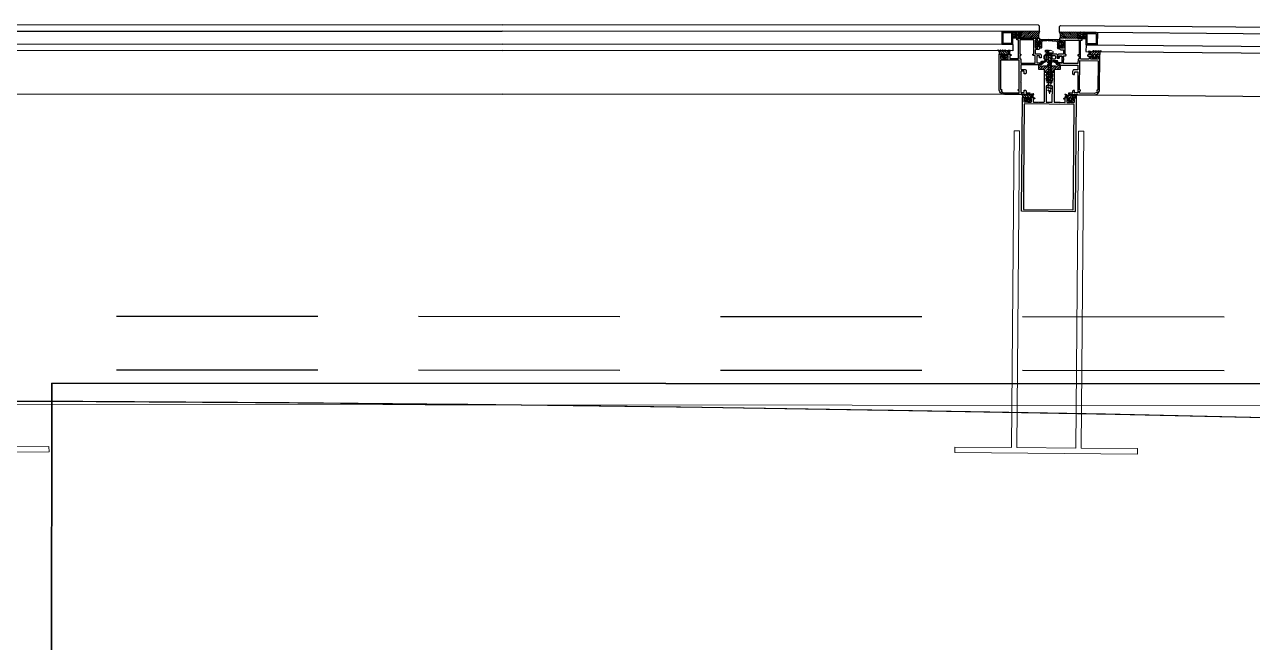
# Model space of a CAD drawing. Header units: millimetres. Extents: x 62878 to 70819, y -67946 to -61850.
# Drawn here: x 65840.2 to 65954.5, y -61907.8 to -61850.3 of the extents above; entities that cross this region are included whole.
import ezdxf

# ---------------------------------------------------------------- set-up
doc = ezdxf.new("R2010")
doc.units = ezdxf.units.MM
doc.linetypes.add('HIDDEN', pattern=[0.375, 0.25, -0.125])
doc.layers.add('alan hesabı1', color=7, linetype='Continuous', plot=False)
for name, color, linetype, lineweight in [('Dog_dos_yeni', 63, 'Continuous', 5), ('DOGRAMA', 171, 'Continuous', 0), ('DUV.ALÇ.-yeni', 20, 'Continuous', 25), ('GOR-2', 152, 'Continuous', 20)]:
    doc.layers.add(name, color=color, linetype=linetype, lineweight=lineweight)
pattern_1 = [(224.50708, (66045.4996, -61866.0419), (0.11128334, -0.11321475), [])]
pattern_2 = [(314.96635, (65825.63663, -61865.01636), (-0.1123191, -0.11218726), [])]

# ---------------------------------------------------------------- blocks, each defined once
blk = doc.blocks.new('a2we')
at = {"lineweight": 5, "ltscale": 0.5}
for p, q in [((-198.1, -420.1), (-197.1, -419.7)), ((-194.9, -421.4), (-198.1, -420.1)), ((-193.9, -421), (-198.1, -420.1)), ((-198.1, -422.7), (-197.1, -422.3)), ((-194.9, -424), (-198.1, -422.7)), ((-193.9, -423.6), (-198.1, -422.7)), ((-197.6, -417.6), (-196.6, -417.2)), ((-194.2, -418.3), (-197.6, -417.6)), ((-195.2, -418.6), (-197.6, -417.6)), ((-196.9, -417.9), (-197.1, -418.3)), ((-197.1, -419.7), (-197.1, -418.4)), ((-197.1, -419.7), (-193.9, -421)), ((-197.1, -419.7), (-193.9, -421)), ((-197.1, -422.3), (-197.1, -420.5)), ((-197.1, -422.3), (-193.9, -423.6)), ((-197.1, -422.3), (-193.9, -423.6)), ((-196, -415.3), (-196.6, -417.2)), ((-196.6, -417.2), (-194.2, -418.3)), ((-196, -415.3), (-195.5, -417.7)), ((-194.2, -418.3), (-195.2, -418.6)), ((-195.2, -418.6), (-194.9, -419.3)), ((-194.9, -420.6), (-194.9, -419.4)), ((-193.9, -421), (-194.9, -421.4)), ((-194.9, -423.2), (-194.9, -421.4)), ((-198.1, -425.2), (-197.1, -424.9)), ((-194.9, -426.5), (-198.1, -425.2)), ((-193.9, -426.1), (-198.1, -425.2)), ((-198.1, -427.7), (-197.1, -427.3)), ((-194.9, -429), (-198.1, -427.7)), ((-193.9, -428.6), (-198.1, -427.7)), ((-198.1, -429.9), (-197.1, -429.6)), ((-194.9, -431.2), (-198.1, -429.9)), ((-193.9, -430.9), (-198.1, -429.9)), ((-198.1, -432.2), (-197.1, -431.8)), ((-194.9, -433.5), (-198.1, -432.2)), ((-193.9, -433.1), (-198.1, -432.2)), ((-198.1, -434.4), (-197.1, -434.1)), ((-197.1, -424.9), (-197.1, -423.1)), ((-197.1, -424.9), (-193.9, -426.1)), ((-197.1, -424.9), (-193.9, -426.1)), ((-197.1, -427.3), (-197.1, -425.6)), ((-197.1, -427.3), (-193.9, -428.6)), ((-197.1, -427.3), (-193.9, -428.6)), ((-197.1, -429.6), (-197.1, -428)), ((-197.1, -429.6), (-193.9, -430.9)), ((-197.1, -429.6), (-193.9, -430.9)), ((-197.1, -431.8), (-197.1, -430.3)), ((-197.1, -431.8), (-193.9, -433.1)), ((-197.1, -431.8), (-193.9, -433.1)), ((-197.1, -434.1), (-197.1, -432.5)), ((-197.1, -434.1), (-193.9, -435.4)), ((-197.1, -434.1), (-193.9, -435.4)), ((-193.9, -423.6), (-194.9, -424)), ((-194.9, -425.7), (-194.9, -424)), ((-193.9, -426.1), (-194.9, -426.5)), ((-194.9, -428.2), (-194.9, -426.5)), ((-193.9, -428.6), (-194.9, -429)), ((-194.9, -430.5), (-194.9, -429)), ((-193.9, -430.9), (-194.9, -431.2)), ((-194.9, -432.7), (-194.9, -431.2)), ((-193.9, -433.1), (-194.9, -433.5)), ((-194.9, -435), (-194.9, -433.5)), ((-194.9, -435.7), (-198.1, -434.4)), ((-193.9, -435.4), (-198.1, -434.4)), ((-198.1, -436.7), (-197.1, -436.4)), ((-194.9, -438), (-198.1, -436.7)), ((-193.9, -437.7), (-198.1, -436.7)), ((-198.1, -439), (-197.1, -438.7)), ((-194.9, -440.3), (-198.1, -439)), ((-193.9, -440), (-198.1, -439)), ((-198.1, -441.3), (-197.1, -441)), ((-194.9, -442.6), (-198.1, -441.3)), ((-193.9, -442.3), (-198.1, -441.3)), ((-198.1, -443.6), (-197.1, -443.3)), ((-194.9, -444.9), (-198.1, -443.6)), ((-193.9, -444.6), (-198.1, -443.6)), ((-198.1, -445.9), (-197.1, -445.6)), ((-197.1, -436.4), (-197.1, -434.8)), ((-197.1, -436.4), (-193.9, -437.7)), ((-197.1, -436.4), (-193.9, -437.7)), ((-197.1, -438.7), (-197.1, -437.1)), ((-197.1, -438.7), (-193.9, -440)), ((-197.1, -438.7), (-193.9, -440)), ((-197.1, -441), (-197.1, -439.4)), ((-197.1, -441), (-193.9, -442.3)), ((-197.1, -443.3), (-197.1, -441.7)), ((-197.1, -443.3), (-193.9, -444.6)), ((-197.1, -445.6), (-197.1, -444)), ((-197.1, -445.6), (-193.9, -446.9)), ((-197.1, -445.6), (-193.9, -446.9)), ((-193.9, -435.4), (-194.9, -435.7)), ((-194.9, -437.3), (-194.9, -435.7)), ((-193.9, -437.7), (-194.9, -438)), ((-194.9, -439.6), (-194.9, -438)), ((-193.9, -440), (-194.9, -440.3)), ((-194.9, -441.8), (-194.9, -440.3)), ((-193.9, -442.3), (-194.9, -442.6)), ((-194.9, -444.1), (-194.9, -442.6)), ((-193.9, -444.6), (-194.9, -444.9)), ((-194.9, -446.4), (-194.9, -444.9)), ((-192.8, -453.3), (-199.2, -453.3)), ((-199.2, -454.6), (-199.2, -453.3)), ((-193.9, -446.9), (-198.1, -445.9)), ((-194.9, -447.2), (-198.1, -445.9)), ((-197.1, -447.9), (-198.1, -448.2)), ((-194.9, -449.5), (-198.1, -448.2)), ((-198.1, -448.2), (-193.9, -449.2)), ((-198.1, -450.5), (-197.1, -450.2)), ((-194.9, -451.8), (-198.1, -450.5)), ((-193.9, -451.5), (-198.1, -450.5)), ((-197.1, -447.9), (-197.1, -446.3)), ((-193.9, -449.2), (-197.1, -447.9)), ((-197.1, -450.2), (-197.1, -448.6)), ((-197.1, -450.2), (-193.9, -451.5)), ((-197.1, -453.3), (-197.1, -450.9)), ((-193.9, -446.9), (-194.9, -447.2)), ((-194.9, -448.7), (-194.9, -447.2)), ((-193.9, -449.2), (-194.9, -449.5)), ((-194.9, -451), (-194.9, -449.5)), ((-193.9, -451.5), (-194.9, -451.8)), ((-194.9, -453.3), (-194.9, -451.8)), ((-192.8, -454.6), (-192.8, -453.3))]:
    blk.add_line(p, q, dxfattribs=at)
blk.add_lwpolyline([(-196.5, -455.7), (-196.1, -455.4), (-195.9, -455.4), (-195.6, -455.7)], dxfattribs=at)
for centre, radius, start, end in [((-196.9, -418.4), 0.2, 155.3251, 180), ((-195.1, -419.4), 0.2, 0, 19.1116), ((-195.7, -449.5), 6.19, 234.7573, 262.4905), ((-196.4, -449.5), 6.19, 277.5095, 305.2427)]:
    blk.add_arc(centre, radius, start, end, dxfattribs=at)

msp = doc.modelspace()

# ---------------------------------------------------------------- hatches: boundary and pattern name
at = {"layer": 'DOGRAMA', "lineweight": -2}
h = msp.add_hatch(dxfattribs=at)
h.set_pattern_fill('AR-HBONE', color=256, scale=0.03, angle=687.0455, style=0)
h.set_pattern_definition([(314.96635, (65928.08357, -61887.38397), (-9.966e-05, -0.1697056), [0.36, -0.12]), (224.96635, (65928.16837, -61887.46887), (-9.966e-05, -0.1697056), [0.36, -0.12])])
h.paths.add_polyline_path([(65932.48, -61851.57), (65932.23, -61851.57), (65932.23, -61850.97), (65933.01, -61850.97), (65933, -61851.57)])
h = msp.add_hatch(dxfattribs=at)
h.set_pattern_fill('ANSI31', color=256, scale=0.04, angle=687.0455, style=0)
h.set_pattern_definition([(224.96635, (66065.87002, -61865.15744), (0.08974981, -0.08985528), [])])
h.paths.add_polyline_path([(65933.28, -61851.54, -0.414214), (65933.31, -61851.57), (65934.61, -61851.57, -0.153231), (65934.71, -61850.97), (65933.28, -61850.97)])
h.paths.add_polyline_path([(65933, -61851.57), (65933.25, -61851.57, -0.414214), (65933.28, -61851.54), (65933.28, -61850.97), (65933.01, -61850.97)])
h = msp.add_hatch(dxfattribs=at)
h.set_pattern_fill('ANSI31', color=256, scale=0.04, angle=688.4233, style=0)
h.set_pattern_definition([(314.50708, (65805.27506, -61863.97519), (-0.0905718, -0.08902667), [])])
h.paths.add_polyline_path([(65937.98, -61851.58, 0.414214), (65937.96, -61851.6), (65936.65, -61851.59, 0.153231), (65936.56, -61850.99), (65937.99, -61851)])
h.paths.add_polyline_path([(65938.26, -61851.61), (65938.01, -61851.61, 0.414214), (65937.98, -61851.58), (65937.99, -61851), (65938.26, -61851.01)])
h = msp.add_hatch(dxfattribs=at)
h.set_pattern_fill('AR-HBONE', color=256, scale=0.03, angle=688.4233, style=0)
h.set_pattern_definition([(224.5071, (65942.85143, -61887.46706), (-0.00145996, -0.16969935), [0.36, -0.12]), (314.5071, (65942.76585, -61887.55118), (-0.00145996, -0.16969935), [0.36, -0.12])])
h.paths.add_polyline_path([(65938.78, -61851.61), (65939.03, -61851.61), (65939.04, -61851.01), (65938.26, -61851.01), (65938.26, -61851.61)])
h = msp.add_hatch(dxfattribs=at)
h.set_pattern_fill('ANSI31', color=256, scale=0.05, angle=687.0455, style=0)
h.set_pattern_definition(pattern_2)
edge = h.paths.add_edge_path(flags=16)
edge.add_arc((65935.14, -61852.1), 0.668, 173.0907, 186.842, ccw=False)
edge.add_line((65934.48, -61852.02), (65934.76, -61852.02))
edge.add_line((65934.76, -61852.02), (65934.76, -61852.18))
edge.add_line((65934.76, -61852.18), (65934.48, -61852.18))
edge = h.paths.add_edge_path()
edge.add_line((65934.84, -61852.5), (65934.73, -61852.5))
edge.add_line((65934.73, -61852.5), (65934.73, -61852.26))
edge.add_line((65934.73, -61852.26), (65934.54, -61852.26))
edge.add_line((65934.54, -61852.26), (65934.54, -61852.38))
edge.add_line((65934.54, -61852.38), (65934.44, -61852.38))
edge.add_arc((65934.78, -61852.1), 0.442, 140.6587, 219.274, ccw=False)
edge.add_line((65934.44, -61851.82), (65934.54, -61851.82))
edge.add_line((65934.54, -61851.82), (65934.54, -61851.94))
edge.add_line((65934.54, -61851.94), (65934.73, -61851.94))
edge.add_line((65934.73, -61851.94), (65934.73, -61851.7))
edge.add_line((65934.73, -61851.7), (65935.73, -61851.7))
edge.add_arc((65935.73, -61851.75), 0.05, -83.3238, 89.9664, ccw=False)
edge.add_line((65935.74, -61851.8), (65934.98, -61851.85))
edge.add_arc((65934.99, -61851.95), 0.1, 93.5411, 179.9664)
edge.add_line((65934.89, -61851.95), (65934.89, -61852.45))
edge.add_arc((65934.84, -61852.45), 0.05, 269.9664, 359.9664, ccw=False)
h = msp.add_hatch(dxfattribs=at)
h.set_pattern_fill('ANSI31', color=256, scale=0.05, angle=688.4233, style=0)
h.set_pattern_definition(pattern_1)
edge = h.paths.add_edge_path(flags=16)
edge.add_arc((65936.12, -61852.12), 0.668, 352.6314, 366.3828)
edge.add_line((65936.78, -61852.05), (65936.5, -61852.05))
edge.add_line((65936.5, -61852.05), (65936.5, -61852.21))
edge.add_line((65936.5, -61852.21), (65936.78, -61852.21))
edge = h.paths.add_edge_path()
edge.add_line((65936.42, -61852.53), (65936.53, -61852.53))
edge.add_line((65936.53, -61852.53), (65936.53, -61852.29))
edge.add_line((65936.53, -61852.29), (65936.72, -61852.29))
edge.add_line((65936.72, -61852.29), (65936.72, -61852.41))
edge.add_line((65936.72, -61852.41), (65936.82, -61852.41))
edge.add_arc((65936.48, -61852.13), 0.442, 320.1994, 398.8147)
edge.add_line((65936.82, -61851.85), (65936.72, -61851.85))
edge.add_line((65936.72, -61851.85), (65936.72, -61851.97))
edge.add_line((65936.72, -61851.97), (65936.53, -61851.97))
edge.add_line((65936.53, -61851.97), (65936.53, -61851.73))
edge.add_line((65936.53, -61851.73), (65935.53, -61851.71))
edge.add_arc((65935.53, -61851.76), 0.05, 89.5071, 262.7972)
edge.add_line((65935.53, -61851.81), (65936.28, -61851.87))
edge.add_arc((65936.27, -61851.97), 0.1, -0.4929, 85.9324, ccw=False)
edge.add_line((65936.37, -61851.97), (65936.37, -61852.48))
edge.add_arc((65936.42, -61852.48), 0.05, 179.5071, 269.5071)
h = msp.add_hatch(dxfattribs=at)
h.set_pattern_fill('ANSI31', color=256, scale=0.05, angle=687.0455, style=0)
h.set_pattern_definition(pattern_2)
edge = h.paths.add_edge_path(flags=16)
edge.add_arc((65931.43, -61852.91), 0.4, 258.4294, 281.5033)
edge.add_line((65931.51, -61853.3), (65931.51, -61853.05))
edge.add_line((65931.51, -61853.05), (65931.35, -61853.05))
edge.add_line((65931.35, -61853.05), (65931.35, -61853.3))
edge = h.paths.add_edge_path()
edge.add_arc((65931.43, -61852.91), 0.5, 233.0965, 306.8362)
edge.add_line((65931.73, -61853.31), (65931.73, -61853.21))
edge.add_line((65931.73, -61853.21), (65931.61, -61853.21))
edge.add_line((65931.61, -61853.21), (65931.61, -61853.15))
edge.add_arc((65931.71, -61853.15), 0.1, 89.9664, 179.9664, ccw=False)
edge.add_line((65931.71, -61853.05), (65931.93, -61853.05))
edge.add_line((65931.93, -61853.05), (65931.93, -61852.87))
edge.add_line((65931.93, -61852.87), (65931.89, -61852.87))
edge.add_arc((65931.89, -61852.93), 0.065, 89.9664, 158.3757)
edge.add_arc((65931.8, -61852.9), 0.0327, 144.5361, 338.3757, ccw=False)
edge.add_arc((65931.92, -61853.02), 0.199, 85.6167, 135.8826, ccw=False)
edge.add_arc((65931.93, -61852.77), 0.05, 271.481, 448.9942)
edge.add_arc((65931.93, -61853.04), 0.323, 89.0257, 128.352)
edge.add_arc((65931.71, -61852.77), 0.02, 239.9664, 308.352, ccw=False)
edge.add_line((65931.7, -61852.79), (65931.51, -61852.68))
edge.add_arc((65931.5, -61852.69), 0.015, 59.9664, 219.9664)
edge.add_line((65931.49, -61852.7), (65931.57, -61852.8))
edge.add_arc((65931.56, -61852.81), 0.02, -120.0336, 39.9664, ccw=False)
edge.add_line((65931.55, -61852.83), (65931.29, -61852.68))
edge.add_arc((65931.28, -61852.69), 0.015, 59.9664, 219.9664)
edge.add_line((65931.27, -61852.7), (65931.35, -61852.8))
edge.add_arc((65931.34, -61852.81), 0.02, -120.0336, 39.9664, ccw=False)
edge.add_line((65931.33, -61852.83), (65931.07, -61852.68))
edge.add_arc((65931.06, -61852.69), 0.015, 59.9664, 219.9664)
edge.add_line((65931.05, -61852.7), (65931.13, -61852.8))
edge.add_arc((65931.12, -61852.81), 0.02, -120.0336, 39.9664, ccw=False)
edge.add_line((65931.11, -61852.83), (65930.85, -61852.68))
edge.add_arc((65930.84, -61852.69), 0.015, 59.9664, 219.9664)
edge.add_line((65930.83, -61852.7), (65930.91, -61852.79))
edge.add_arc((65930.83, -61852.85), 0.1, -0.0336, 39.9664, ccw=False)
edge.add_line((65930.93, -61852.85), (65930.93, -61853.05))
edge.add_line((65930.93, -61853.05), (65931.15, -61853.05))
edge.add_arc((65931.15, -61853.15), 0.1, -0.0336, 89.9664, ccw=False)
edge.add_line((65931.25, -61853.15), (65931.25, -61853.21))
edge.add_line((65931.25, -61853.21), (65931.13, -61853.21))
edge.add_line((65931.13, -61853.21), (65931.13, -61853.31))
h = msp.add_hatch(dxfattribs=at)
h.set_pattern_fill('ANSI31', color=256, scale=0.05, angle=688.4233, style=0)
h.set_pattern_definition(pattern_1)
edge = h.paths.add_edge_path(flags=16)
edge.add_arc((65939.82, -61852.96), 0.4, 257.9701, 281.044, ccw=False)
edge.add_line((65939.74, -61853.35), (65939.74, -61853.1))
edge.add_line((65939.74, -61853.1), (65939.9, -61853.1))
edge.add_line((65939.9, -61853.1), (65939.9, -61853.35))
edge = h.paths.add_edge_path()
edge.add_arc((65939.82, -61852.96), 0.5, 232.6372, 306.377, ccw=False)
edge.add_line((65939.52, -61853.36), (65939.52, -61853.26))
edge.add_line((65939.52, -61853.26), (65939.64, -61853.26))
edge.add_line((65939.64, -61853.26), (65939.64, -61853.2))
edge.add_arc((65939.54, -61853.2), 0.1, 359.5071, 449.5071)
edge.add_line((65939.54, -61853.1), (65939.32, -61853.1))
edge.add_line((65939.32, -61853.1), (65939.32, -61852.92))
edge.add_line((65939.32, -61852.92), (65939.36, -61852.92))
edge.add_arc((65939.36, -61852.98), 0.065, 21.0977, 89.5071, ccw=False)
edge.add_arc((65939.45, -61852.95), 0.0327, 201.0977, 394.9374)
edge.add_arc((65939.33, -61853.07), 0.199, 43.5909, 93.8568)
edge.add_arc((65939.32, -61852.82), 0.05, 90.4792, 267.9925, ccw=False)
edge.add_arc((65939.32, -61853.09), 0.323, 51.1214, 90.4477, ccw=False)
edge.add_arc((65939.54, -61852.82), 0.02, 231.1214, 299.5071)
edge.add_line((65939.55, -61852.84), (65939.74, -61852.73))
edge.add_arc((65939.75, -61852.74), 0.015, -40.4929, 119.5071, ccw=False)
edge.add_line((65939.76, -61852.75), (65939.68, -61852.85))
edge.add_arc((65939.7, -61852.86), 0.02, 139.5071, 299.5071)
edge.add_line((65939.71, -61852.88), (65939.96, -61852.73))
edge.add_arc((65939.97, -61852.75), 0.015, -40.4929, 119.5071, ccw=False)
edge.add_line((65939.98, -61852.76), (65939.9, -61852.85))
edge.add_arc((65939.92, -61852.86), 0.02, 139.5071, 299.5071)
edge.add_line((65939.93, -61852.88), (65940.18, -61852.74))
edge.add_arc((65940.19, -61852.75), 0.015, -40.4929, 119.5071, ccw=False)
edge.add_line((65940.2, -61852.76), (65940.12, -61852.85))
edge.add_arc((65940.14, -61852.86), 0.02, 139.5071, 299.5071)
edge.add_line((65940.15, -61852.88), (65940.4, -61852.74))
edge.add_arc((65940.41, -61852.75), 0.015, -40.4929, 119.5071, ccw=False)
edge.add_line((65940.42, -61852.76), (65940.35, -61852.85))
edge.add_arc((65940.42, -61852.91), 0.1, 139.5071, 179.5071)
edge.add_line((65940.32, -61852.91), (65940.32, -61853.11))
edge.add_line((65940.32, -61853.11), (65940.1, -61853.1))
edge.add_arc((65940.1, -61853.2), 0.1, 89.5071, 179.5071)
edge.add_line((65940, -61853.2), (65940, -61853.26))
edge.add_line((65940, -61853.26), (65940.12, -61853.26))
edge.add_line((65940.12, -61853.26), (65940.12, -61853.36))
h = msp.add_hatch(dxfattribs=at)
h.set_pattern_fill('ANSI31', color=256, scale=0.05, angle=688.4233, style=0)
h.set_pattern_definition(pattern_1)
edge = h.paths.add_edge_path(flags=16)
edge.add_arc((65935.65, -61855.38), 0.05, 269.5071, 359.5071, ccw=False)
edge.add_line((65935.65, -61855.43), (65935.59, -61855.42))
edge.add_arc((65935.59, -61855.37), 0.05, 179.5071, 269.5071, ccw=False)
edge.add_line((65935.54, -61855.37), (65935.54, -61855.15))
edge.add_line((65935.54, -61855.15), (65935.7, -61855.15))
edge.add_line((65935.7, -61855.15), (65935.7, -61855.38))
h.paths.add_polyline_path([(65935.7, -61855), (65935.54, -61855), (65935.55, -61854.72), (65935.71, -61854.73)], flags=16)
edge = h.paths.add_edge_path()
edge.add_arc((65935.53, -61855.36), 0.2, 179.5071, 250.0733, ccw=False)
edge.add_line((65935.33, -61855.36), (65935.33, -61855.3))
edge.add_line((65935.33, -61855.3), (65935.39, -61855.3))
edge.add_line((65935.39, -61855.3), (65935.39, -61855.17))
edge.add_line((65935.39, -61855.17), (65935.36, -61855.14))
edge.add_arc((65935.43, -61855.07), 0.1, 179.5071, 224.5071, ccw=False)
edge.add_line((65935.33, -61855.07), (65935.33, -61854.94))
edge.add_line((65935.33, -61854.94), (65935.39, -61854.94))
edge.add_line((65935.39, -61854.94), (65935.4, -61854.81))
edge.add_line((65935.4, -61854.81), (65935.28, -61854.7))
edge.add_line((65935.28, -61854.7), (65935.18, -61854.7))
edge.add_line((65935.18, -61854.7), (65935.18, -61854.45))
edge.add_line((65935.18, -61854.45), (65935.13, -61854.5))
edge.add_line((65935.13, -61854.5), (65934.63, -61854.5))
edge.add_line((65934.63, -61854.5), (65934.63, -61854.17))
edge.add_arc((65934.93, -61854.17), 0.3, 119.5071, 179.5071, ccw=False)
edge.add_line((65934.78, -61853.91), (65935.21, -61853.67))
edge.add_arc((65935.23, -61853.7), 0.03, 29.5071, 119.5071, ccw=False)
edge.add_line((65935.25, -61853.68), (65935.28, -61853.73))
edge.add_arc((65935.26, -61853.75), 0.03, -60.4929, 29.5071, ccw=False)
edge.add_line((65935.27, -61853.77), (65934.93, -61853.96))
edge.add_arc((65935.03, -61854.14), 0.2, 119.5071, 181.4267)
edge.add_arc((65934.93, -61854.15), 0.1, 176.7922, 329.5071)
edge.add_arc((65935.1, -61854.25), 0.1, 89.5071, 149.5071, ccw=False)
edge.add_line((65935.1, -61854.15), (65935.43, -61854.15))
edge.add_arc((65935.43, -61854.1), 0.05, 269.5071, 359.5071)
edge.add_line((65935.48, -61854.1), (65935.48, -61854.05))
edge.add_arc((65935.53, -61854.05), 0.05, 89.5071, 179.5071, ccw=False)
edge.add_line((65935.53, -61854), (65935.73, -61854.01))
edge.add_arc((65935.73, -61854.06), 0.05, -0.4929, 89.5071, ccw=False)
edge.add_line((65935.78, -61854.06), (65935.78, -61854.11))
edge.add_arc((65935.83, -61854.11), 0.05, 179.5071, 269.5071)
edge.add_line((65935.83, -61854.16), (65936.16, -61854.16))
edge.add_arc((65936.16, -61854.26), 0.1, 29.5071, 89.5071, ccw=False)
edge.add_arc((65936.33, -61854.16), 0.1, 209.5071, 362.2219)
edge.add_arc((65936.23, -61854.15), 0.2, 357.5875, 419.5071)
edge.add_line((65936.33, -61853.98), (65936, -61853.78))
edge.add_arc((65936.01, -61853.75), 0.03, 149.5071, 239.5071, ccw=False)
edge.add_line((65935.99, -61853.74), (65936.02, -61853.69))
edge.add_arc((65936.04, -61853.7), 0.03, 59.5071, 149.5071, ccw=False)
edge.add_line((65936.06, -61853.68), (65936.48, -61853.93))
edge.add_arc((65936.33, -61854.18), 0.3, -0.4929, 59.5071, ccw=False)
edge.add_line((65936.63, -61854.19), (65936.63, -61854.51))
edge.add_line((65936.63, -61854.51), (65936.13, -61854.51))
edge.add_line((65936.13, -61854.51), (65936.08, -61854.46))
edge.add_line((65936.08, -61854.46), (65936.08, -61854.71))
edge.add_line((65936.08, -61854.71), (65935.97, -61854.71))
edge.add_line((65935.97, -61854.71), (65935.86, -61854.82))
edge.add_line((65935.86, -61854.82), (65935.85, -61854.95))
edge.add_line((65935.85, -61854.95), (65935.91, -61854.95))
edge.add_line((65935.91, -61854.95), (65935.91, -61855.08))
edge.add_arc((65935.81, -61855.08), 0.1, 314.5071, 359.5071, ccw=False)
edge.add_line((65935.88, -61855.15), (65935.85, -61855.18))
edge.add_line((65935.85, -61855.18), (65935.85, -61855.31))
edge.add_line((65935.85, -61855.31), (65935.91, -61855.31))
edge.add_line((65935.91, -61855.31), (65935.91, -61855.36))
edge.add_arc((65935.71, -61855.36), 0.2, 288.9409, 359.5071, ccw=False)
edge.add_arc((65935.62, -61855.11), 0.471, 250.0733, 288.9409, ccw=False)
h = msp.add_hatch(dxfattribs=at)
h.set_pattern_fill('ANSI31', color=256, scale=0.05, angle=688.4233, style=0)
h.set_pattern_definition([(314.50708, (65825.5743, -61864.14983), (-0.11321475, -0.11128334), [])])
edge = h.paths.add_edge_path()
edge.add_arc((65933.01, -61856.92), 0.1, -0.4929, 39.5071, ccw=False)
edge.add_line((65933.11, -61856.92), (65933.11, -61857.1))
edge.add_line((65933.11, -61857.1), (65933.33, -61857.1))
edge.add_arc((65933.32, -61857.2), 0.1, -0.4929, 89.5071, ccw=False)
edge.add_line((65933.42, -61857.2), (65933.42, -61857.26))
edge.add_line((65933.42, -61857.26), (65933.3, -61857.26))
edge.add_line((65933.3, -61857.26), (65933.3, -61857.36))
edge.add_arc((65933.61, -61856.96), 0.5, 232.6372, 306.377)
edge.add_line((65933.9, -61857.36), (65933.9, -61857.26))
edge.add_line((65933.9, -61857.26), (65933.78, -61857.26))
edge.add_line((65933.78, -61857.26), (65933.78, -61857.2))
edge.add_arc((65933.88, -61857.2), 0.1, 89.5071, 179.5071, ccw=False)
edge.add_line((65933.89, -61857.1), (65934.11, -61857.11))
edge.add_line((65934.11, -61857.11), (65934.11, -61856.95))
edge.add_line((65934.11, -61856.95), (65934.07, -61856.95))
edge.add_arc((65934.07, -61857.01), 0.065, 89.5071, 157.9164)
edge.add_arc((65933.98, -61856.97), 0.0327, 144.0768, 337.9164, ccw=False)
edge.add_arc((65934.15, -61857.1), 0.242, 99.1978, 144.7045, ccw=False)
edge.add_arc((65934.11, -61856.81), 0.05, 271.0217, 448.5349)
edge.add_arc((65934.17, -61857.12), 0.372, 99.3556, 136.0071)
edge.add_arc((65933.89, -61856.85), 0.02, 239.5071, 307.8927, ccw=False)
edge.add_line((65933.88, -61856.87), (65933.69, -61856.75))
edge.add_arc((65933.68, -61856.77), 0.015, 59.5071, 219.5071)
edge.add_line((65933.67, -61856.78), (65933.75, -61856.87))
edge.add_arc((65933.73, -61856.88), 0.02, -120.4929, 39.5071, ccw=False)
edge.add_line((65933.72, -61856.9), (65933.47, -61856.75))
edge.add_arc((65933.46, -61856.77), 0.015, 59.5071, 219.5071)
edge.add_line((65933.45, -61856.77), (65933.53, -61856.87))
edge.add_arc((65933.51, -61856.88), 0.02, -120.4929, 39.5071, ccw=False)
edge.add_line((65933.5, -61856.9), (65933.25, -61856.75))
edge.add_arc((65933.24, -61856.76), 0.015, 59.5071, 219.5071)
edge.add_line((65933.23, -61856.77), (65933.31, -61856.87))
edge.add_arc((65933.29, -61856.88), 0.02, -120.4929, 39.5071, ccw=False)
edge.add_line((65933.28, -61856.9), (65933.03, -61856.75))
edge.add_arc((65933.02, -61856.76), 0.015, 59.5071, 219.5071)
edge.add_line((65933.01, -61856.77), (65933.08, -61856.86))
edge = h.paths.add_edge_path(flags=16)
edge.add_line((65933.68, -61857.33), (65933.69, -61857.13))
edge.add_arc((65933.66, -61857.13), 0.03, 359.5071, 449.5071)
edge.add_line((65933.66, -61857.1), (65933.56, -61857.1))
edge.add_arc((65933.56, -61857.13), 0.03, 89.5071, 179.5071)
edge.add_line((65933.53, -61857.13), (65933.52, -61857.33))
edge.add_arc((65933.55, -61857.33), 0.03, 179.5071, 261.7406)
edge.add_arc((65933.61, -61856.96), 0.4, 261.7406, 277.2735)
edge.add_arc((65933.65, -61857.33), 0.03, 277.2735, 359.5071)
h = msp.add_hatch(dxfattribs=at)
h.set_pattern_fill('ANSI31', color=256, scale=0.05, angle=688.4233, style=0)
h.set_pattern_definition(pattern_1)
edge = h.paths.add_edge_path()
edge.add_arc((65938.21, -61856.97), 0.1, 139.5071, 179.5071)
edge.add_line((65938.11, -61856.97), (65938.11, -61857.14))
edge.add_line((65938.11, -61857.14), (65937.89, -61857.14))
edge.add_arc((65937.88, -61857.24), 0.1, 89.5071, 179.5071)
edge.add_line((65937.78, -61857.24), (65937.78, -61857.3))
edge.add_line((65937.78, -61857.3), (65937.9, -61857.3))
edge.add_line((65937.9, -61857.3), (65937.9, -61857.4))
edge.add_arc((65937.61, -61857), 0.5, 232.6372, 306.377, ccw=False)
edge.add_line((65937.3, -61857.39), (65937.3, -61857.29))
edge.add_line((65937.3, -61857.29), (65937.42, -61857.29))
edge.add_line((65937.42, -61857.29), (65937.42, -61857.23))
edge.add_arc((65937.32, -61857.23), 0.1, 359.5071, 449.5071)
edge.add_line((65937.33, -61857.13), (65937.11, -61857.13))
edge.add_line((65937.11, -61857.13), (65937.11, -61856.97))
edge.add_line((65937.11, -61856.97), (65937.15, -61856.97))
edge.add_arc((65937.15, -61857.04), 0.065, 21.0977, 89.5071, ccw=False)
edge.add_arc((65937.24, -61857), 0.0327, 201.0977, 394.9374)
edge.add_arc((65937.06, -61857.12), 0.242, 34.3096, 79.8164)
edge.add_arc((65937.11, -61856.83), 0.05, 90.4792, 267.9925, ccw=False)
edge.add_arc((65937.04, -61857.15), 0.372, 43.0071, 79.6586, ccw=False)
edge.add_arc((65937.33, -61856.88), 0.02, 231.1214, 299.5071)
edge.add_line((65937.34, -61856.9), (65937.53, -61856.79))
edge.add_arc((65937.53, -61856.8), 0.015, -40.4929, 119.5071, ccw=False)
edge.add_line((65937.55, -61856.81), (65937.47, -61856.9))
edge.add_arc((65937.48, -61856.92), 0.02, 139.5071, 299.5071)
edge.add_line((65937.49, -61856.93), (65937.75, -61856.79))
edge.add_arc((65937.75, -61856.8), 0.015, -40.4929, 119.5071, ccw=False)
edge.add_line((65937.77, -61856.81), (65937.69, -61856.91))
edge.add_arc((65937.7, -61856.92), 0.02, 139.5071, 299.5071)
edge.add_line((65937.71, -61856.94), (65937.97, -61856.79))
edge.add_arc((65937.97, -61856.8), 0.015, -40.4929, 119.5071, ccw=False)
edge.add_line((65937.99, -61856.81), (65937.91, -61856.91))
edge.add_arc((65937.92, -61856.92), 0.02, 139.5071, 299.5071)
edge.add_line((65937.93, -61856.94), (65938.19, -61856.79))
edge.add_arc((65938.19, -61856.81), 0.015, -40.4929, 119.5071, ccw=False)
edge.add_line((65938.21, -61856.82), (65938.13, -61856.9))
edge = h.paths.add_edge_path(flags=16)
edge.add_line((65937.52, -61857.36), (65937.53, -61857.17))
edge.add_arc((65937.56, -61857.17), 0.03, 89.5071, 179.5071, ccw=False)
edge.add_line((65937.56, -61857.14), (65937.66, -61857.14))
edge.add_arc((65937.66, -61857.17), 0.03, -0.4929, 89.5071, ccw=False)
edge.add_line((65937.69, -61857.17), (65937.68, -61857.36))
edge.add_arc((65937.65, -61857.36), 0.03, 277.2735, 359.5071, ccw=False)
edge.add_arc((65937.61, -61857), 0.4, 261.7406, 277.2735, ccw=False)
edge.add_arc((65937.55, -61857.36), 0.03, 179.5071, 261.7406, ccw=False)

# ---------------------------------------------------------------- linework, layer by layer
msp.add_lwpolyline([(68896.02, -63031.44), (69030.26, -63071.18), (69185.28, -62547.65), (68893, -62461.11, 1.044368), (68063.2, -62298.73, 0.204375), (63106.96, -62494.78, 0.353953), (62932.94, -62997.83), (63753.18, -65779.6), (64154.95, -67142.15), (65336.72, -66792.62), (65336.7, -66829.11), (65270.54, -66829.07, 0.626789), (65270.2, -67369.07), (65531.84, -67369.23, 0.926242), (66130.09, -67369.61), (66391.73, -67369.77, 0.626743), (66392.07, -66829.77), (66326.15, -66829.73), (66326.17, -66793.24), (67506.16, -67144.13), (68467.02, -63899.09), (68625.2, -63946.04), (68896.02, -63031.42)], format="xyb")
at = {"layer": 'alan hesabı1', "linetype": 'ByBlock'}
msp.add_lwpolyline([(66647.46, -62885.83), (66649.14, -62873.44), (66669.49, -62775), (66685.66, -62696.65), (66805.8, -62114.63), (66821.97, -62036.28), (66836.77, -61964.56), (66351.93, -61892.57), (66333.84, -62022.5), (66229.59, -62014.51), (66229.67, -61883.93), (65842.74, -61883.7), (65842.15, -62828.49), (66227.13, -62828.73), (66275.87, -62835.35), (66434.42, -62856.89)], close=True, dxfattribs=at)
at = {"layer": 'alan hesabı1'}
msp.add_lwpolyline([(66851.63, -61966.77), (67136.27, -62009.03), (67118.51, -62128.61), (67161.25, -62137.43), (67098.03, -62443.7), (67058.57, -62435.56), (67034.32, -62553.08), (67073.77, -62561.23), (66999.57, -62921.05), (66649.14, -62873.44), (66647.46, -62885.83), (66434.42, -62856.89), (66275.87, -62835.35), (66227.13, -62828.73), (65842.15, -62828.49), (65842.74, -61883.7), (66229.67, -61883.93), (66229.59, -62014.51), (66333.84, -62022.5), (66351.93, -61892.57), (66836.77, -61964.56)], close=True, dxfattribs=at)
at = {"layer": 'Dog_dos_yeni'}
msp.add_lwpolyline([(65833.64, -61890.17), (65842.49, -61890.1), (65842.48, -61889.6), (65837.23, -61889.64), (65837.01, -61860.14), (65836.51, -61860.14), (65836.73, -61889.64), (65833.64, -61889.67)], dxfattribs=at)
msp.add_lwpolyline([(65833.64, -61890.17), (65842.49, -61890.1), (65842.48, -61889.6), (65837.23, -61889.64), (65837.01, -61860.14), (65836.51, -61860.14), (65836.73, -61889.64), (65833.64, -61889.67)], dxfattribs=at)
msp.add_lwpolyline([(65943.82, -61890.3), (65926.82, -61890.15), (65926.83, -61889.65), (65932.08, -61889.7), (65932.33, -61860.2), (65932.83, -61860.2), (65932.58, -61889.7), (65938.07, -61889.75), (65938.33, -61860.25), (65938.83, -61860.25), (65938.57, -61889.75), (65943.82, -61889.8), (65943.82, -61890.3)], close=True, dxfattribs=at)
msp.add_lwpolyline([(65943.82, -61890.3), (65926.82, -61890.15), (65926.83, -61889.65), (65932.08, -61889.7), (65932.33, -61860.2), (65932.83, -61860.2), (65932.58, -61889.7), (65938.07, -61889.75), (65938.33, -61860.25), (65938.83, -61860.25), (65938.57, -61889.75), (65943.82, -61889.8), (65943.82, -61890.3)], close=True, dxfattribs=at)
at = {"layer": 'DOGRAMA', "lineweight": -2}
for p, q in [((65834.64, -61850.91), (65884.68, -61850.94)), ((65834.74, -61850.31), (65884.68, -61850.34)), ((65934.61, -61850.37), (65884.68, -61850.34)), ((65934.71, -61850.97), (65884.68, -61850.94)), ((65932.23, -61850.97), (65932.23, -61851.57)), ((65933, -61851.57), (65933.01, -61850.97)), ((65933, -61851.57), (65933.01, -61850.97)), ((65934.71, -61850.47), (65934.61, -61850.37)), ((65934.71, -61850.97), (65934.71, -61850.47)), ((65936.56, -61850.49), (65936.66, -61850.39)), ((65936.56, -61850.99), (65936.56, -61850.49)), ((65936.56, -61850.99), (65986.64, -61851.42)), ((65936.66, -61850.39), (65986.65, -61850.82)), ((65938.26, -61851.61), (65938.26, -61851.01)), ((65938.26, -61851.61), (65938.26, -61851.01)), ((65939.04, -61851.01), (65939.03, -61851.61)), ((65837.12, -61852.11), (65884.68, -61852.14)), ((65932.23, -61852.17), (65884.68, -61852.14)), ((65933, -61851.57), (65932.23, -61851.57)), ((65932.23, -61852.17), (65932.23, -61852.77)), ((65938.26, -61851.61), (65939.03, -61851.61)), ((65939.03, -61852.21), (65939.02, -61852.81)), ((65939.03, -61852.21), (65986.62, -61852.62)), ((65837.12, -61852.71), (65884.68, -61852.74)), ((65932.23, -61852.77), (65884.68, -61852.74)), ((65939.02, -61852.81), (65986.61, -61853.22)), ((65838.01, -61856.75), (65884.67, -61856.78)), ((65931.34, -61856.81), (65884.67, -61856.78)), ((65939.79, -61856.86), (65986.54, -61857.26))]:
    msp.add_line(p, q, dxfattribs=at)
at = {"layer": 'DOGRAMA'}
for p, q in [((65935.18, -61854.77), (65936.08, -61854.78)), ((65937.98, -61867.75), (65933.04, -61867.7))]:
    msp.add_line(p, q, dxfattribs=at)
at = {"layer": 'DOGRAMA', "lineweight": -2}
for points in [[(65932.23, -61850.99), (65931.18, -61850.99), (65931.18, -61852.15), (65932.23, -61852.15)], [(65932.13, -61851.09), (65931.28, -61851.09), (65931.28, -61852.05), (65932.13, -61852.05)], [(65939.04, -61851.03), (65940.09, -61851.04), (65940.08, -61852.2), (65939.03, -61852.19)], [(65939.14, -61851.13), (65939.99, -61851.14), (65939.98, -61852.1), (65939.13, -61852.09)], [(65935.7, -61855), (65935.54, -61855), (65935.55, -61854.72), (65935.71, -61854.73)], [(65935.54, -61855), (65935.7, -61855), (65935.71, -61854.73), (65935.55, -61854.72)]]:
    msp.add_lwpolyline(points, close=True, dxfattribs=at)
at = {"layer": 'DOGRAMA', "lineweight": -2, "ltscale": 0.5}
for points in [[(65931.2, -61853.19), (65931.07, -61853.19), (65931.07, -61853.44, 0.414214), (65931.12, -61853.49), (65931.74, -61853.49, 0.414214), (65931.79, -61853.44), (65931.79, -61853.19), (65931.66, -61853.19, -0.668097), (65931.64, -61853.14), (65931.7, -61853.08, -0.198962), (65931.73, -61853.07), (65931.98, -61853.07, -0.372839), (65932.08, -61853.15, -0.45685), (65932.05, -61853.19), (65931.93, -61853.19), (65931.93, -61853.43, 0.414214), (65931.98, -61853.48), (65932.7, -61853.48, 0.414214), (65932.73, -61853.45), (65932.73, -61851.75, 0.414214), (65932.7, -61851.72), (65932.61, -61851.72, -0.414214), (65932.58, -61851.69), (65932.58, -61851.6, -0.414214), (65932.61, -61851.57), (65934.68, -61851.57, -0.414214), (65934.71, -61851.6), (65934.71, -61851.83, -0.198962), (65934.7, -61851.86), (65934.61, -61851.92, -0.668048), (65934.56, -61851.9), (65934.56, -61851.72), (65934.36, -61851.72, 0.414214), (65934.31, -61851.77), (65934.31, -61852.44, 0.414214), (65934.36, -61852.49), (65934.56, -61852.49), (65934.56, -61852.31, -0.668048), (65934.61, -61852.29), (65934.7, -61852.34, -0.19911), (65934.71, -61852.38), (65934.71, -61852.49, -0.414214), (65934.57, -61852.63), (65934.36, -61852.63, 0.414214), (65934.31, -61852.68), (65934.31, -61852.99, 0.414214), (65934.36, -61853.04), (65934.71, -61853.04, -0.414214), (65934.86, -61853.19), (65934.86, -61853.36, -0.414214), (65934.81, -61853.41), (65934.73, -61853.41, -0.414214), (65934.71, -61853.39), (65934.71, -61853.21), (65934.46, -61853.21), (65934.46, -61853.88), (65934.86, -61853.88), (65934.86, -61853.78, -0.414214), (65934.91, -61853.73), (65934.96, -61853.73, -0.414214), (65935.01, -61853.78), (65935.01, -61853.86, -0.414214), (65934.81, -61854.06), (65932.99, -61854.06, 0.414214), (65932.96, -61854.09), (65932.96, -61854.45, 0.414214), (65932.99, -61854.48), (65933.31, -61854.48, -0.414214), (65933.46, -61854.63), (65933.46, -61854.81, -0.414214), (65933.36, -61854.91), (65933.34, -61854.91), (65933.29, -61854.91, -0.414214), (65933.26, -61854.88), (65933.26, -61854.69, 0.414214), (65933.23, -61854.66), (65932.99, -61854.66, 0.414214), (65932.96, -61854.69), (65932.96, -61855.62), (65932.93, -61855.65), (65932.96, -61855.68), (65932.96, -61856.6, 0.414214), (65932.99, -61856.63), (65933.23, -61856.63, 0.414214), (65933.26, -61856.6), (65933.26, -61856.44, -0.414214), (65933.29, -61856.41), (65933.34, -61856.41), (65933.36, -61856.41, -0.414214), (65933.46, -61856.51), (65933.46, -61856.66), (65933.78, -61856.66, -0.414214), (65933.81, -61856.69), (65933.81, -61856.71, -0.414214), (65933.71, -61856.81), (65931.43, -61856.81, -0.414214), (65930.93, -61856.31), (65930.93, -61853.1, -0.414214), (65930.96, -61853.07), (65931.13, -61853.07, -0.19911), (65931.17, -61853.08), (65931.22, -61853.14, -0.668097)], [(65940.05, -61853.24), (65940.18, -61853.24), (65940.18, -61853.49, -0.414214), (65940.13, -61853.54), (65939.51, -61853.54, -0.414214), (65939.46, -61853.49), (65939.46, -61853.24), (65939.59, -61853.24, 0.668097), (65939.61, -61853.19), (65939.55, -61853.13, 0.198962), (65939.52, -61853.12), (65939.27, -61853.12, 0.372839), (65939.17, -61853.2, 0.45685), (65939.2, -61853.24), (65939.32, -61853.24), (65939.32, -61853.48, -0.414214), (65939.27, -61853.53), (65938.55, -61853.52, -0.414214), (65938.52, -61853.49), (65938.53, -61851.79, -0.414214), (65938.56, -61851.76), (65938.65, -61851.76, 0.414214), (65938.68, -61851.73), (65938.68, -61851.64, 0.414214), (65938.65, -61851.61), (65936.58, -61851.59, 0.414214), (65936.55, -61851.62), (65936.55, -61851.85, 0.198962), (65936.57, -61851.89), (65936.65, -61851.94, 0.668048), (65936.7, -61851.92), (65936.7, -61851.74), (65936.9, -61851.75, -0.414214), (65936.95, -61851.8), (65936.95, -61852.47, -0.414214), (65936.9, -61852.52), (65936.7, -61852.51), (65936.7, -61852.34, 0.668048), (65936.65, -61852.31), (65936.56, -61852.37, 0.19911), (65936.55, -61852.4), (65936.55, -61852.51, 0.414214), (65936.68, -61852.65), (65936.89, -61852.66, -0.414214), (65936.94, -61852.71), (65936.94, -61853.02, -0.414214), (65936.89, -61853.07), (65936.54, -61853.06, 0.414214), (65936.39, -61853.21), (65936.39, -61853.38, 0.414214), (65936.44, -61853.43), (65936.52, -61853.43, 0.414214), (65936.54, -61853.41), (65936.54, -61853.23), (65936.79, -61853.23), (65936.78, -61853.9), (65936.38, -61853.9), (65936.38, -61853.8, 0.414214), (65936.33, -61853.75), (65936.28, -61853.75, 0.414214), (65936.23, -61853.8), (65936.23, -61853.88, 0.414214), (65936.43, -61854.08), (65938.25, -61854.1, -0.414214), (65938.28, -61854.13), (65938.28, -61854.49, -0.414214), (65938.25, -61854.52), (65937.93, -61854.52, 0.414214), (65937.78, -61854.67), (65937.78, -61854.85, 0.414214), (65937.87, -61854.95), (65937.89, -61854.95), (65937.94, -61854.95, 0.414214), (65937.97, -61854.92), (65937.98, -61854.73, -0.414214), (65938.01, -61854.7), (65938.25, -61854.7, -0.414214), (65938.28, -61854.73), (65938.27, -61855.66), (65938.3, -61855.69), (65938.27, -61855.72), (65938.26, -61856.64, -0.414214), (65938.23, -61856.67), (65937.99, -61856.67, -0.414214), (65937.96, -61856.64), (65937.96, -61856.48, 0.414214), (65937.93, -61856.45), (65937.88, -61856.45), (65937.86, -61856.45, 0.414214), (65937.76, -61856.55), (65937.76, -61856.69), (65937.44, -61856.69, 0.414214), (65937.41, -61856.72), (65937.41, -61856.74, 0.414214), (65937.51, -61856.84), (65939.79, -61856.86, 0.414214), (65940.29, -61856.37), (65940.32, -61853.16, 0.414214), (65940.29, -61853.12), (65940.12, -61853.12, 0.19911), (65940.09, -61853.14), (65940.03, -61853.19, 0.668097)], [(65935.62, -61853.8), (65935.65, -61853.8, 0.267949), (65935.67, -61853.78), (65935.81, -61853.56, -0.12216), (65935.84, -61853.52, 0.257961), (65935.89, -61853.44), (65935.89, -61853.24, 0.414214), (65935.84, -61853.19), (65935.19, -61853.18, 0.414214), (65935.09, -61853.28), (65935.09, -61853.43, 0.414214), (65935.19, -61853.53), (65935.4, -61853.53, -0.267949), (65935.48, -61853.59), (65935.59, -61853.78, 0.267949)], [(65936.37, -61853.44), (65936.52, -61853.44, 0.414214), (65936.55, -61853.41), (65936.55, -61853.27, -0.414214), (65936.58, -61853.24), (65936.72, -61853.25, -0.414214), (65936.77, -61853.3), (65936.77, -61853.83, -0.414214), (65936.72, -61853.88), (65936.45, -61853.88, -0.414214), (65936.4, -61853.83), (65936.4, -61853.74, 0.414214), (65936.35, -61853.69), (65935.96, -61853.69, 0.267949), (65935.87, -61853.74), (65935.76, -61853.93, -0.267949), (65935.73, -61853.95), (65935.53, -61853.95, -0.267949), (65935.51, -61853.93), (65935.37, -61853.7, 0.133822), (65935.34, -61853.66, -0.270236), (65935.24, -61853.48), (65935.24, -61853.13, -0.414214), (65935.34, -61853.03), (65935.61, -61853.04), (65935.64, -61853.07), (65935.67, -61853.04), (65936.24, -61853.04, -0.414214), (65936.34, -61853.14), (65936.34, -61853.41, 0.414214)], [(65935.65, -61853.8), (65935.62, -61853.8, -0.267949), (65935.59, -61853.78), (65935.47, -61853.55, 0.12216), (65935.43, -61853.52, -0.257961), (65935.39, -61853.43), (65935.39, -61853.23, -0.414214), (65935.44, -61853.18), (65936.09, -61853.19, -0.414214), (65936.19, -61853.29), (65936.19, -61853.44, -0.414214), (65936.09, -61853.54), (65935.87, -61853.54, 0.267949), (65935.79, -61853.59), (65935.67, -61853.78, -0.267949)], [(65936.95, -61857.24, -0.414214), (65937.06, -61857.14), (65937.31, -61857.14, -0.414214), (65937.4, -61857.24), (65937.4, -61857.26), (65937.25, -61857.26), (65937.25, -61857.51, 0.414214), (65937.3, -61857.56), (65937.57, -61857.56), (65937.6, -61857.59), (65937.63, -61857.56), (65937.9, -61857.56, 0.414214), (65937.95, -61857.51), (65937.95, -61857.26), (65937.8, -61857.26), (65937.8, -61857.24, -0.414214), (65937.91, -61857.14), (65938.08, -61857.15, -0.414214), (65938.11, -61857.18), (65938.01, -61867.72, -0.414214), (65937.98, -61867.75), (65933.04, -61867.7, -0.414214), (65933.01, -61867.67), (65933.11, -61857.13, -0.414214), (65933.14, -61857.1), (65933.31, -61857.1, -0.414214), (65933.4, -61857.21), (65933.4, -61857.23), (65933.25, -61857.22), (65933.25, -61857.47, 0.414214), (65933.3, -61857.52), (65933.57, -61857.53), (65933.6, -61857.56), (65933.63, -61857.53), (65933.9, -61857.53, 0.414214), (65933.95, -61857.48), (65933.95, -61857.23), (65933.8, -61857.23), (65933.8, -61857.21, -0.414214), (65933.91, -61857.11), (65934.16, -61857.11, -0.414214), (65934.25, -61857.21), (65934.25, -61857.23), (65934.1, -61857.23), (65934.1, -61857.48, 0.414214), (65934.15, -61857.53), (65934.6, -61857.54), (65934.63, -61857.57), (65934.66, -61857.54), (65935.1, -61857.54, 0.414214), (65935.15, -61857.49), (65935.17, -61855.69), (65935.2, -61855.66), (65935.17, -61855.63), (65935.18, -61854.77, -0.414214), (65935.23, -61854.72), (65935.26, -61854.72, -0.198912), (65935.29, -61854.74), (65935.36, -61854.81, -0.198912), (65935.38, -61854.84), (65935.37, -61854.92), (65935.34, -61854.92, 0.414214), (65935.31, -61854.95), (65935.31, -61855.12), (65935.36, -61855.17, -0.198912), (65935.37, -61855.2), (65935.37, -61855.28), (65935.34, -61855.28, 0.414214), (65935.31, -61855.31), (65935.31, -61855.48), (65935.35, -61855.53, -0.198912), (65935.37, -61855.56), (65935.37, -61855.69, 0.414214), (65935.4, -61855.72), (65935.84, -61855.73, 0.414214), (65935.87, -61855.7), (65935.87, -61855.57, -0.198912), (65935.88, -61855.53), (65935.93, -61855.49), (65935.93, -61855.32, 0.414214), (65935.9, -61855.29), (65935.87, -61855.29), (65935.87, -61855.21, -0.198912), (65935.89, -61855.17), (65935.93, -61855.13), (65935.93, -61854.96, 0.414214), (65935.9, -61854.93), (65935.87, -61854.93), (65935.88, -61854.85, -0.198912), (65935.89, -61854.81), (65935.96, -61854.74, -0.198912), (65936, -61854.73), (65936.03, -61854.73, -0.414214), (65936.08, -61854.78), (65936.07, -61855.64), (65936.04, -61855.67), (65936.07, -61855.7), (65936.05, -61857.5, 0.414214), (65936.1, -61857.55), (65936.55, -61857.55), (65936.57, -61857.58), (65936.61, -61857.55), (65937.05, -61857.56, 0.414214), (65937.1, -61857.51), (65937.1, -61857.26), (65936.95, -61857.26)], [(65933.22, -61865.27), (65933.21, -61865.62), (65933.2, -61867.49, 0.414214), (65933.23, -61867.52), (65937.81, -61867.56, 0.414214), (65937.84, -61867.53), (65937.85, -61865.66), (65937.86, -61865.31), (65937.92, -61857.77, 0.414214), (65937.89, -61857.74), (65933.31, -61857.7, 0.414214), (65933.28, -61857.73)]]:
    msp.add_lwpolyline(points, format="xyb", close=True, dxfattribs=at)
at = {"layer": 'DOGRAMA', "linetype": 'ByBlock', "lineweight": -2}
for points in [[(65934.31, -61853.57, -1), (65934.31, -61853.51), (65934.31, -61853.43, -1), (65934.31, -61853.37), (65934.31, -61853.23, 0.414214), (65934.26, -61853.18), (65934.12, -61853.18, -0.414214), (65934.07, -61853.13), (65934.07, -61853.11, -0.414214), (65934.1, -61853.08), (65934.17, -61853.08), (65934.17, -61851.72), (65932.87, -61851.72), (65932.87, -61853.08), (65932.94, -61853.08, -0.414214), (65932.97, -61853.11), (65932.97, -61853.14, -0.414214), (65932.92, -61853.19), (65932.87, -61853.19), (65932.87, -61853.46, 0.414214), (65932.9, -61853.49), (65932.93, -61853.49, -0.414214), (65932.96, -61853.52), (65932.96, -61853.88, 0.414214), (65932.99, -61853.91), (65934.26, -61853.91, 0.414214), (65934.31, -61853.86), (65934.31, -61853.68), (65934.27, -61853.65), (65934.31, -61853.63)], [(65936.94, -61853.6, 1), (65936.94, -61853.54), (65936.94, -61853.46, 1), (65936.94, -61853.4), (65936.94, -61853.26, -0.414214), (65936.99, -61853.21), (65937.13, -61853.21, 0.414214), (65937.18, -61853.16), (65937.18, -61853.14, 0.414214), (65937.15, -61853.11), (65937.08, -61853.11), (65937.09, -61851.75), (65938.39, -61851.76), (65938.38, -61853.12), (65938.31, -61853.12, 0.414214), (65938.28, -61853.15), (65938.28, -61853.18, 0.414214), (65938.33, -61853.23), (65938.38, -61853.23), (65938.38, -61853.5, -0.414214), (65938.35, -61853.53), (65938.32, -61853.53, 0.414214), (65938.29, -61853.56), (65938.28, -61853.92, -0.414214), (65938.25, -61853.95), (65936.98, -61853.94, -0.414214), (65936.93, -61853.89), (65936.94, -61853.7), (65936.97, -61853.68), (65936.94, -61853.66)]]:
    msp.add_lwpolyline(points, format="xyb", close=True, dxfattribs=at)
at = {"layer": 'DOGRAMA', "lineweight": -2}
for points in [[(65934.84, -61852.5), (65934.73, -61852.5), (65934.73, -61852.26), (65934.54, -61852.26), (65934.54, -61852.38), (65934.44, -61852.38, -0.357143), (65934.44, -61851.82), (65934.54, -61851.82), (65934.54, -61851.94), (65934.73, -61851.94), (65934.73, -61851.7), (65935.73, -61851.7, -0.943095), (65935.74, -61851.8), (65934.98, -61851.85, 0.396056), (65934.89, -61851.95), (65934.89, -61852.45, -0.414214)], [(65934.48, -61852.18, -0.060074), (65934.48, -61852.02), (65934.76, -61852.02), (65934.76, -61852.18)], [(65936.42, -61852.53), (65936.53, -61852.53), (65936.53, -61852.29), (65936.72, -61852.29), (65936.72, -61852.41), (65936.82, -61852.41, 0.357143), (65936.82, -61851.85), (65936.72, -61851.85), (65936.72, -61851.97), (65936.53, -61851.97), (65936.53, -61851.73), (65935.53, -61851.71, 0.943095), (65935.53, -61851.81), (65936.28, -61851.87, -0.396056), (65936.37, -61851.97), (65936.37, -61852.48, 0.414214)], [(65936.78, -61852.21, 0.060074), (65936.78, -61852.05), (65936.5, -61852.05), (65936.5, -61852.21)], [(65931.13, -61853.31, 0.333333), (65931.73, -61853.31), (65931.73, -61853.21), (65931.61, -61853.21), (65931.61, -61853.15, -0.414214), (65931.71, -61853.05), (65931.93, -61853.05), (65931.93, -61852.87), (65931.89, -61852.87, 0.307685), (65931.83, -61852.91, -1.128702), (65931.77, -61852.88, -0.222912), (65931.93, -61852.82, 0.978531), (65931.93, -61852.72, 0.173298), (65931.73, -61852.79, -0.307572), (65931.7, -61852.79), (65931.51, -61852.68, 0.8391), (65931.49, -61852.7), (65931.57, -61852.8, -0.8391), (65931.55, -61852.83), (65931.29, -61852.68, 0.8391), (65931.27, -61852.7), (65931.35, -61852.8, -0.8391), (65931.33, -61852.83), (65931.07, -61852.68, 0.8391), (65931.05, -61852.7), (65931.13, -61852.8, -0.8391), (65931.11, -61852.83), (65930.85, -61852.68, 0.8391), (65930.83, -61852.7), (65930.91, -61852.79, -0.176327), (65930.93, -61852.85), (65930.93, -61853.05), (65931.15, -61853.05, -0.414214), (65931.25, -61853.15), (65931.25, -61853.21), (65931.13, -61853.21)], [(65931.35, -61853.3, 0.101021), (65931.51, -61853.3), (65931.51, -61853.05), (65931.35, -61853.05)], [(65931.35, -61853.3, 0.101021), (65931.51, -61853.3), (65931.51, -61853.05), (65931.35, -61853.05)], [(65935.26, -61852.87, -0.060074), (65935.26, -61852.71), (65935.54, -61852.71), (65935.54, -61852.87)], [(65940.12, -61853.36, -0.333333), (65939.52, -61853.36), (65939.52, -61853.26), (65939.64, -61853.26), (65939.64, -61853.2, 0.414214), (65939.54, -61853.1), (65939.32, -61853.1), (65939.32, -61852.92), (65939.36, -61852.92, -0.307685), (65939.42, -61852.96, 1.128702), (65939.48, -61852.93, 0.222912), (65939.32, -61852.87, -0.978531), (65939.32, -61852.77, -0.173298), (65939.53, -61852.84, 0.307572), (65939.55, -61852.84), (65939.74, -61852.73, -0.8391), (65939.76, -61852.75), (65939.68, -61852.85, 0.8391), (65939.71, -61852.88), (65939.96, -61852.73, -0.8391), (65939.98, -61852.76), (65939.9, -61852.85, 0.8391), (65939.93, -61852.88), (65940.18, -61852.74, -0.8391), (65940.2, -61852.76), (65940.12, -61852.85, 0.8391), (65940.15, -61852.88), (65940.4, -61852.74, -0.8391), (65940.42, -61852.76), (65940.35, -61852.85, 0.176327), (65940.32, -61852.91), (65940.32, -61853.11), (65940.1, -61853.1, 0.414214), (65940, -61853.2), (65940, -61853.26), (65940.12, -61853.26)], [(65939.9, -61853.35, -0.101021), (65939.74, -61853.35), (65939.74, -61853.1), (65939.9, -61853.1)], [(65939.9, -61853.35, -0.101021), (65939.74, -61853.35), (65939.74, -61853.1), (65939.9, -61853.1)], [(65935.46, -61855.55, -0.318017), (65935.33, -61855.36), (65935.33, -61855.3), (65935.39, -61855.3), (65935.39, -61855.17), (65935.36, -61855.14, -0.198912), (65935.33, -61855.07), (65935.33, -61854.94), (65935.39, -61854.94), (65935.4, -61854.81), (65935.28, -61854.7), (65935.18, -61854.7), (65935.18, -61854.45), (65935.13, -61854.5), (65934.63, -61854.5), (65934.63, -61854.17, -0.267949), (65934.78, -61853.91), (65935.21, -61853.67, -0.414214), (65935.25, -61853.68), (65935.28, -61853.73, -0.414214), (65935.27, -61853.77), (65934.93, -61853.96, 0.276947), (65934.83, -61854.14, 0.786321), (65935.02, -61854.2, -0.267949), (65935.1, -61854.15), (65935.43, -61854.15, 0.414214), (65935.48, -61854.1), (65935.48, -61854.05, -0.414214), (65935.53, -61854), (65935.73, -61854.01, -0.414214), (65935.78, -61854.06), (65935.78, -61854.11, 0.414214), (65935.83, -61854.16), (65936.16, -61854.16, -0.267949), (65936.24, -61854.21, 0.786321), (65936.43, -61854.16, 0.276947), (65936.33, -61853.98), (65936, -61853.78, -0.414214), (65935.99, -61853.74), (65936.02, -61853.69, -0.414214), (65936.06, -61853.68), (65936.48, -61853.93, -0.267949), (65936.63, -61854.19), (65936.63, -61854.51), (65936.13, -61854.51), (65936.08, -61854.46), (65936.08, -61854.71), (65935.97, -61854.71), (65935.86, -61854.82), (65935.85, -61854.95), (65935.91, -61854.95), (65935.91, -61855.08, -0.198912), (65935.88, -61855.15), (65935.85, -61855.18), (65935.85, -61855.31), (65935.91, -61855.31), (65935.91, -61855.36, -0.318017), (65935.78, -61855.55, -0.171237)], [(65935.7, -61855.38, -0.414214), (65935.65, -61855.43), (65935.59, -61855.42, -0.414214), (65935.54, -61855.37), (65935.54, -61855.15), (65935.7, -61855.15)], [(65933.08, -61856.86, -0.176327), (65933.11, -61856.92), (65933.11, -61857.1), (65933.33, -61857.1, -0.414214), (65933.42, -61857.2), (65933.42, -61857.26), (65933.3, -61857.26), (65933.3, -61857.36, 0.333333), (65933.9, -61857.36), (65933.9, -61857.26), (65933.78, -61857.26), (65933.78, -61857.2, -0.414214), (65933.89, -61857.1), (65934.11, -61857.11), (65934.11, -61856.95), (65934.07, -61856.95, 0.307685), (65934.01, -61856.99, -1.128702), (65933.95, -61856.96, -0.201212), (65934.11, -61856.86, 0.978531), (65934.11, -61856.76, 0.1613), (65933.9, -61856.86, -0.307572), (65933.88, -61856.87), (65933.69, -61856.75, 0.8391), (65933.67, -61856.78), (65933.75, -61856.87, -0.8391), (65933.72, -61856.9), (65933.47, -61856.75, 0.8391), (65933.45, -61856.77), (65933.53, -61856.87, -0.8391), (65933.5, -61856.9), (65933.25, -61856.75, 0.8391), (65933.23, -61856.77), (65933.31, -61856.87, -0.8391), (65933.28, -61856.9), (65933.03, -61856.75, 0.8391), (65933.01, -61856.77)], [(65938.13, -61856.9, 0.176327), (65938.11, -61856.97), (65938.11, -61857.14), (65937.89, -61857.14, 0.414214), (65937.78, -61857.24), (65937.78, -61857.3), (65937.9, -61857.3), (65937.9, -61857.4, -0.333333), (65937.3, -61857.39), (65937.3, -61857.29), (65937.42, -61857.29), (65937.42, -61857.23, 0.414214), (65937.33, -61857.13), (65937.11, -61857.13), (65937.11, -61856.97), (65937.15, -61856.97, -0.307685), (65937.21, -61857.01, 1.128702), (65937.26, -61856.98, 0.201212), (65937.11, -61856.88, -0.978531), (65937.11, -61856.78, -0.1613), (65937.31, -61856.89, 0.307572), (65937.34, -61856.9), (65937.53, -61856.79, -0.8391), (65937.55, -61856.81), (65937.47, -61856.9, 0.8391), (65937.49, -61856.93), (65937.75, -61856.79, -0.8391), (65937.77, -61856.81), (65937.69, -61856.91, 0.8391), (65937.71, -61856.94), (65937.97, -61856.79, -0.8391), (65937.99, -61856.81), (65937.91, -61856.91, 0.8391), (65937.93, -61856.94), (65938.19, -61856.79, -0.8391), (65938.21, -61856.82)], [(65933.68, -61857.33), (65933.69, -61857.13, 0.414214), (65933.66, -61857.1), (65933.56, -61857.1, 0.414214), (65933.53, -61857.13), (65933.52, -61857.33, 0.375047), (65933.55, -61857.36, 0.067879), (65933.66, -61857.36, 0.375047)], [(65937.52, -61857.36), (65937.53, -61857.17, -0.414214), (65937.56, -61857.14), (65937.66, -61857.14, -0.414214), (65937.69, -61857.17), (65937.68, -61857.36, -0.375047), (65937.66, -61857.39, -0.067879), (65937.55, -61857.39, -0.375047)]]:
    msp.add_lwpolyline(points, format="xyb", close=True, dxfattribs=at)
at = {"layer": 'DOGRAMA', "lineweight": -2, "ltscale": 0.5}
for points in [[(65931.12, -61856.49, 0.26214), (65931.43, -61856.67), (65932.76, -61856.67, 0.414214), (65932.81, -61856.62), (65932.81, -61856.46), (65932.76, -61856.46, -0.414214), (65932.71, -61856.41), (65932.71, -61856.39, -0.414214), (65932.74, -61856.36), (65932.81, -61856.36), (65932.81, -61853.63), (65931.08, -61853.63), (65931.08, -61856.36), (65931.15, -61856.36, -0.414214), (65931.18, -61856.39), (65931.18, -61856.41, -0.361813), (65931.14, -61856.46)], [(65940.1, -61856.55, -0.26214), (65939.79, -61856.72), (65938.46, -61856.71, -0.414214), (65938.41, -61856.66), (65938.41, -61856.5), (65938.46, -61856.5, 0.414214), (65938.51, -61856.45), (65938.51, -61856.43, 0.414214), (65938.48, -61856.4), (65938.41, -61856.4), (65938.44, -61853.67), (65940.17, -61853.68), (65940.14, -61856.41), (65940.07, -61856.41, 0.414214), (65940.04, -61856.44), (65940.04, -61856.46, 0.361813), (65940.08, -61856.51)]]:
    msp.add_lwpolyline(points, format="xyb", dxfattribs=at)
at = {"layer": 'DOGRAMA', "lineweight": -2, "ltscale": 5}
msp.add_lwpolyline([(65935.32, -61856.05), (65935.31, -61857.51, 0.414214), (65935.34, -61857.54), (65935.86, -61857.55, 0.414214), (65935.89, -61857.52), (65935.9, -61856.06, 0.414214), (65935.87, -61856.03), (65935.36, -61856.02, 0.414214)], format="xyb", close=True, dxfattribs=at)
at = {"layer": 'DOGRAMA', "lineweight": -2}
msp.add_lwpolyline([(68355.73, -61957.86, 0.273736), (68066.91, -62277.72, 0.209295), (68023.71, -62283.85, 0.198368), (63201.05, -62451.11)], format="xyb", dxfattribs=at)
for centre, start, end in [((65935.62, -61851.43), 153.0806, 187.9275), ((65935.65, -61851.44), 351.546, 26.3929)]:
    msp.add_arc(centre, 1.02, start, end, dxfattribs=at)
at = {"layer": 'DUV.ALÇ.-yeni', "linetype": 'HIDDEN', "ltscale": 75}
for p, q in [((65426.88, -61877.21), (66240.41, -61877.68)), ((65426.88, -61882.21), (66240.41, -61882.68))]:
    msp.add_line(p, q, dxfattribs=at)
at = {"layer": 'DUV.ALÇ.-yeni'}
msp.add_line((65842.15, -62833.49), (65842.74, -61885.41), dxfattribs=at)
at = {"layer": 'GOR-2', "ltscale": 75}
msp.add_line((65434.28, -61885.46), (66229.67, -61885.93), dxfattribs=at)

# ---------------------------------------------------------------- block references
at = {"layer": 'DOGRAMA', "linetype": 'ByBlock', "lineweight": -2, "xscale": 0.1000000000186108, "yscale": 0.1000000000186108, "zscale": 0.1000000000186108, "rotation": 179.5070829778088}
msp.add_blockref('a2we', (65915.67, -61898.11), dxfattribs=at)

doc.saveas('drawing.dxf')
